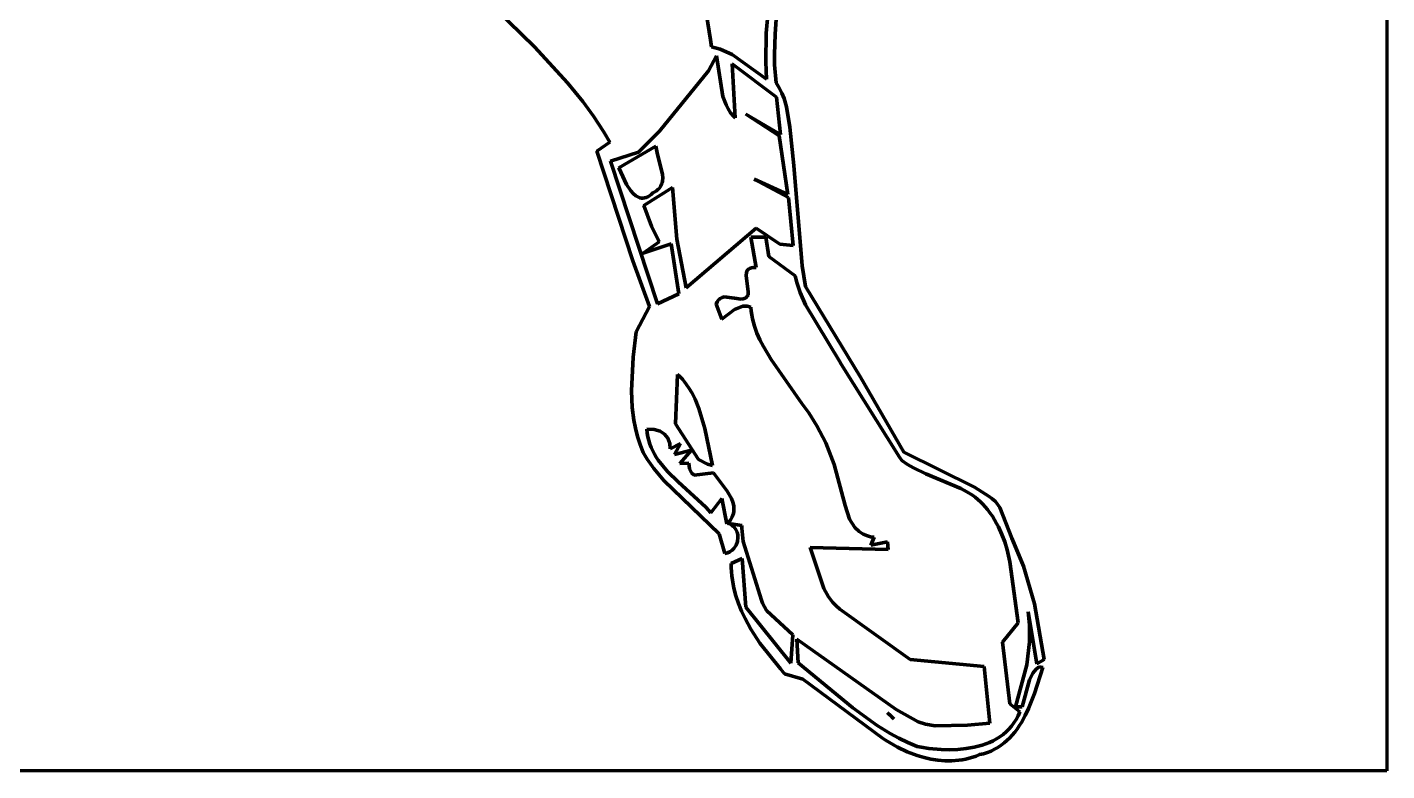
# Model space of a CAD drawing. Header units: millimetres. Extents: x 0 to 7.86, y 0 to 9.25.
# Drawn here: x 5.086 to 7.861, y 0 to 1.518 of the extents above; entities that cross this region are included whole.
import ezdxf

# ---------------------------------------------------------------- set-up
doc = ezdxf.new("R2010")
doc.units = ezdxf.units.MM
doc.layers.add('color#191919ff', color=7, linetype='CONTINUOUS', lineweight=100)
doc.layers.add('color#ffffffff', color=7, linetype='CONTINUOUS', lineweight=100)

msp = doc.modelspace()

# ---------------------------------------------------------------- linework, layer by layer
at = {"layer": 'color#191919ff'}
for p, q in [((6.5942, 1.506), (6.6176, 1.7518)), ((6.1216, 1.4777), (6.0418, 1.5557)), ((6.4691, 1.5643), (6.481, 1.4923)), ((6.6166, 1.566), (6.6129, 1.5036)), ((6.5935, 1.4473), (6.5942, 1.506)), ((6.6129, 1.5036), (6.6117, 1.462)), ((6.1889, 1.4047), (6.1216, 1.4777)), ((6.481, 1.4923), (6.483, 1.4778)), ((6.483, 1.4778), (6.5007, 1.4732)), ((6.5007, 1.4732), (6.5253, 1.4622)), ((6.4929, 1.4594), (6.4768, 1.429)), ((6.5061, 1.3764), (6.4929, 1.4594)), ((6.6157, 1.3753), (6.5249, 1.4433)), ((6.5249, 1.4433), (6.5311, 1.3327)), ((6.5253, 1.4622), (6.595, 1.412)), ((6.595, 1.412), (6.5935, 1.4473)), ((6.6117, 1.462), (6.6115, 1.4411)), ((6.4768, 1.429), (6.3766, 1.3057)), ((6.6115, 1.4411), (6.6147, 1.4047)), ((6.2201, 1.3661), (6.1889, 1.4047)), ((6.6147, 1.4047), (6.6212, 1.3942)), ((6.6212, 1.3942), (6.6266, 1.3834)), ((6.2419, 1.3361), (6.2201, 1.3661)), ((6.5125, 1.3593), (6.5061, 1.3764)), ((6.6235, 1.2991), (6.6157, 1.3753)), ((6.6266, 1.3834), (6.631, 1.3723)), ((6.631, 1.3723), (6.6361, 1.3552)), ((6.2623, 1.3049), (6.2419, 1.3361)), ((6.5167, 1.3512), (6.5125, 1.3593)), ((6.5217, 1.3434), (6.5167, 1.3512)), ((6.5277, 1.3362), (6.5217, 1.3434)), ((6.5311, 1.3327), (6.5277, 1.3362)), ((6.6211, 1.2963), (6.553, 1.3406)), ((6.553, 1.3406), (6.6235, 1.2991)), ((6.6361, 1.3552), (6.6429, 1.3138)), ((6.275, 1.2835), (6.2623, 1.3049)), ((6.3766, 1.3057), (6.3337, 1.263)), ((6.6429, 1.3138), (6.6506, 1.2357)), ((6.2486, 1.2652), (6.275, 1.2835)), ((6.6388, 1.1763), (6.6211, 1.2963)), ((6.3221, 1.0414), (6.2486, 1.2652)), ((6.3337, 1.263), (6.2767, 1.2448)), ((6.294, 1.231), (6.3693, 1.2751)), ((6.3693, 1.2751), (6.3719, 1.2617)), ((6.3719, 1.2617), (6.3829, 1.2176)), ((6.2767, 1.2448), (6.3729, 0.9536)), ((6.2976, 1.2218), (6.294, 1.231)), ((6.3093, 1.1969), (6.2976, 1.2218)), ((6.6506, 1.2357), (6.668, 1.031)), ((6.318, 1.1838), (6.3093, 1.1969)), ((6.3795, 1.1945), (6.3778, 1.1916)), ((6.3809, 1.1975), (6.3795, 1.1945)), ((6.3819, 1.2006), (6.3809, 1.1975)), ((6.3826, 1.2038), (6.3819, 1.2006)), ((6.3832, 1.2105), (6.3826, 1.2038)), ((6.3829, 1.2176), (6.3832, 1.2105)), ((6.6401, 1.1702), (6.5702, 1.2081)), ((6.5702, 1.2081), (6.6388, 1.1763)), ((6.3228, 1.1783), (6.318, 1.1838)), ((6.3281, 1.1739), (6.3228, 1.1783)), ((6.3308, 1.1721), (6.3281, 1.1739)), ((6.3337, 1.1708), (6.3308, 1.1721)), ((6.3366, 1.1698), (6.3337, 1.1708)), ((6.3396, 1.1692), (6.3366, 1.1698)), ((6.3428, 1.1691), (6.3396, 1.1692)), ((6.346, 1.1695), (6.3428, 1.1691)), ((6.3446, 1.1538), (6.403, 1.1911)), ((6.3493, 1.1704), (6.346, 1.1695)), ((6.3526, 1.1718), (6.3493, 1.1704)), ((6.3561, 1.1738), (6.3526, 1.1718)), ((6.3597, 1.1764), (6.3561, 1.1738)), ((6.3633, 1.1797), (6.3597, 1.1764)), ((6.3671, 1.1817), (6.3633, 1.1797)), ((6.3704, 1.184), (6.3671, 1.1817)), ((6.3733, 1.1864), (6.3704, 1.184)), ((6.3758, 1.1889), (6.3733, 1.1864)), ((6.3778, 1.1916), (6.3758, 1.1889)), ((6.403, 1.1911), (6.4119, 1.0853)), ((6.6492, 1.0724), (6.6401, 1.1702)), ((6.3601, 1.1118), (6.3446, 1.1538)), ((6.376, 1.08), (6.3601, 1.1118)), ((6.4119, 1.0853), (6.4309, 0.9858)), ((6.4309, 0.9858), (6.5739, 1.1076)), ((6.5937, 1.0894), (6.5632, 1.0892)), ((6.5632, 1.0892), (6.5743, 1.0277)), ((6.5739, 1.1076), (6.6224, 1.0754)), ((6.5999, 1.0496), (6.5937, 1.0894)), ((6.3431, 1.0565), (6.376, 1.08)), ((6.4004, 1.076), (6.3431, 1.0565)), ((6.4164, 0.9737), (6.4004, 1.076)), ((6.6224, 1.0754), (6.6492, 1.0724)), ((6.3562, 0.9477), (6.3221, 1.0414)), ((6.5647, 1.0269), (6.5623, 1.0262)), ((6.5675, 1.0274), (6.5647, 1.0269)), ((6.5707, 1.0277), (6.5675, 1.0274)), ((6.5743, 1.0277), (6.5707, 1.0277)), ((6.6538, 1.0105), (6.5999, 1.0496)), ((6.668, 1.031), (6.6749, 0.9888)), ((6.5542, 1.0174), (6.5533, 1.011)), ((6.5533, 1.011), (6.5576, 0.9777)), ((6.5558, 1.0211), (6.5542, 1.0174)), ((6.557, 1.0226), (6.5558, 1.0211)), ((6.5585, 1.024), (6.557, 1.0226)), ((6.5602, 1.0252), (6.5585, 1.024)), ((6.5623, 1.0262), (6.5602, 1.0252)), ((6.6571, 0.9967), (6.6538, 1.0105)), ((6.3729, 0.9536), (6.4164, 0.9737)), ((6.5576, 0.9777), (6.5573, 0.971)), ((6.6636, 0.9767), (6.6571, 0.9967)), ((6.6748, 0.951), (6.6636, 0.9767)), ((6.6749, 0.9888), (6.7872, 0.8039)), ((6.3288, 0.8959), (6.3562, 0.9477)), ((6.4941, 0.9576), (6.4925, 0.9525)), ((6.4925, 0.9525), (6.5037, 0.922)), ((6.497, 0.9612), (6.4941, 0.9576)), ((6.4988, 0.9629), (6.497, 0.9612)), ((6.5006, 0.9644), (6.4988, 0.9629)), ((6.5046, 0.9664), (6.5006, 0.9644)), ((6.5088, 0.9673), (6.5046, 0.9664)), ((6.5299, 0.9647), (6.5088, 0.9673)), ((6.5297, 0.942), (6.5466, 0.9482)), ((6.5435, 0.9628), (6.5299, 0.9647)), ((6.5475, 0.9633), (6.5435, 0.9628)), ((6.5466, 0.9482), (6.5558, 0.9482)), ((6.5512, 0.9647), (6.5475, 0.9633)), ((6.5529, 0.9658), (6.5512, 0.9647)), ((6.5545, 0.9672), (6.5529, 0.9658)), ((6.5559, 0.969), (6.5545, 0.9672)), ((6.5558, 0.9482), (6.5632, 0.9464)), ((6.5573, 0.971), (6.5559, 0.969)), ((6.5632, 0.9464), (6.5639, 0.9384)), ((6.744, 0.8362), (6.6748, 0.951)), ((6.5037, 0.922), (6.5297, 0.942)), ((6.5639, 0.9384), (6.565, 0.9306)), ((6.565, 0.9306), (6.5664, 0.923)), ((6.5664, 0.923), (6.5682, 0.9154)), ((6.3229, 0.8447), (6.3288, 0.8959)), ((6.5682, 0.9154), (6.5703, 0.908)), ((6.5703, 0.908), (6.5754, 0.8936)), ((6.5754, 0.8936), (6.5816, 0.8796)), ((6.5816, 0.8796), (6.5886, 0.866)), ((6.5886, 0.866), (6.6048, 0.8396)), ((6.3196, 0.7758), (6.3229, 0.8447)), ((6.6048, 0.8396), (6.6669, 0.7501)), ((6.7475, 0.8301), (6.744, 0.8362)), ((6.4135, 0.8093), (6.4095, 0.7082)), ((6.4186, 0.8043), (6.4135, 0.8093)), ((6.8664, 0.6401), (6.7475, 0.8301)), ((6.4233, 0.7992), (6.4186, 0.8043)), ((6.4278, 0.7938), (6.4233, 0.7992)), ((6.4359, 0.7827), (6.4278, 0.7938)), ((6.443, 0.7709), (6.4359, 0.7827)), ((6.7872, 0.8039), (6.8756, 0.6504)), ((6.3212, 0.7416), (6.3196, 0.7758)), ((6.4493, 0.7586), (6.443, 0.7709)), ((6.4572, 0.7393), (6.4493, 0.7586)), ((6.6669, 0.7501), (6.6812, 0.7311)), ((6.3245, 0.7161), (6.3212, 0.7416)), ((6.4691, 0.6987), (6.4572, 0.7393)), ((6.6812, 0.7311), (6.6981, 0.7044)), ((6.3278, 0.6993), (6.3245, 0.7161)), ((6.332, 0.6826), (6.3278, 0.6993)), ((6.3506, 0.6975), (6.3515, 0.6894)), ((6.3655, 0.6966), (6.3506, 0.6975)), ((6.3777, 0.6933), (6.3655, 0.6966)), ((6.4095, 0.7082), (6.4565, 0.6353)), ((6.4848, 0.6234), (6.4691, 0.6987)), ((6.6981, 0.7044), (6.7161, 0.6694)), ((6.3372, 0.6662), (6.332, 0.6826)), ((6.3436, 0.6499), (6.3372, 0.6662)), ((6.3515, 0.6894), (6.3528, 0.6816)), ((6.3528, 0.6816), (6.3547, 0.6741)), ((6.3547, 0.6741), (6.357, 0.6669)), ((6.357, 0.6669), (6.3597, 0.6599)), ((6.3871, 0.6873), (6.3777, 0.6933)), ((6.3937, 0.6789), (6.3871, 0.6873)), ((6.3975, 0.6679), (6.3937, 0.6789)), ((6.3986, 0.6572), (6.3975, 0.6679)), ((6.4196, 0.6681), (6.3986, 0.6572)), ((6.4075, 0.6458), (6.4196, 0.6681)), ((6.7161, 0.6694), (6.7335, 0.6255)), ((6.3518, 0.6363), (6.3436, 0.6499)), ((6.3597, 0.6599), (6.3628, 0.6532)), ((6.3628, 0.6532), (6.3662, 0.6467)), ((6.3662, 0.6467), (6.37, 0.6404)), ((6.37, 0.6404), (6.3741, 0.6342)), ((6.4423, 0.6547), (6.4075, 0.6458)), ((6.4183, 0.6271), (6.4423, 0.6547)), ((6.8714, 0.6337), (6.8664, 0.6401)), ((6.8756, 0.6504), (7.0199, 0.5792)), ((6.3653, 0.617), (6.3518, 0.6363)), ((6.3852, 0.5928), (6.3653, 0.617)), ((6.3741, 0.6342), (6.3832, 0.6225)), ((6.3832, 0.6225), (6.3931, 0.6113)), ((6.3931, 0.6113), (6.415, 0.5901)), ((6.4367, 0.6283), (6.4183, 0.6271)), ((6.4378, 0.6165), (6.4367, 0.6283)), ((6.4423, 0.6084), (6.4378, 0.6165)), ((6.4565, 0.6353), (6.4747, 0.6263)), ((6.4747, 0.6263), (6.4848, 0.6234)), ((6.7335, 0.6255), (6.7558, 0.5415)), ((6.8828, 0.6256), (6.8714, 0.6337)), ((6.8948, 0.6185), (6.8828, 0.6256)), ((6.92, 0.6063), (6.8948, 0.6185)), ((6.4986, 0.4835), (6.3852, 0.5928)), ((6.415, 0.5901), (6.4713, 0.5381)), ((6.4477, 0.6034), (6.4423, 0.6084)), ((6.4869, 0.6083), (6.4477, 0.6034)), ((6.5149, 0.5707), (6.4869, 0.6083)), ((6.9914, 0.5763), (6.92, 0.6063)), ((6.4812, 0.5269), (6.5038, 0.5557)), ((6.5038, 0.5557), (6.514, 0.504)), ((6.5233, 0.5558), (6.5149, 0.5707)), ((6.5262, 0.5482), (6.5233, 0.5558)), ((7.0036, 0.5698), (6.9914, 0.5763)), ((7.0153, 0.5624), (7.0036, 0.5698)), ((7.0209, 0.5583), (7.0153, 0.5624)), ((7.0199, 0.5792), (7.0492, 0.5602)), ((7.0264, 0.554), (7.0209, 0.5583)), ((7.0492, 0.5602), (7.0549, 0.556)), ((7.0549, 0.556), (7.0622, 0.5498)), ((6.4713, 0.5381), (6.4812, 0.5269)), ((6.5281, 0.5406), (6.5262, 0.5482)), ((6.5277, 0.5256), (6.5284, 0.5293)), ((6.5285, 0.5368), (6.5281, 0.5406)), ((6.5284, 0.5293), (6.5286, 0.5331)), ((6.5286, 0.5331), (6.5285, 0.5368)), ((6.7558, 0.5415), (6.7646, 0.5134)), ((7.0316, 0.5493), (7.0264, 0.554)), ((7.0366, 0.5444), (7.0316, 0.5493)), ((7.0414, 0.5391), (7.0366, 0.5444)), ((7.046, 0.5334), (7.0414, 0.5391)), ((7.0512, 0.5266), (7.046, 0.5334)), ((7.0622, 0.5498), (7.0716, 0.5373)), ((7.0716, 0.5373), (7.0959, 0.475)), ((6.514, 0.504), (6.5176, 0.5075)), ((6.5176, 0.5075), (6.5206, 0.511)), ((6.5444, 0.5007), (6.5181, 0.505)), ((6.5181, 0.505), (6.5212, 0.5033)), ((6.5206, 0.511), (6.5231, 0.5146)), ((6.5212, 0.5033), (6.5241, 0.5014)), ((6.5231, 0.5146), (6.5251, 0.5182)), ((6.5241, 0.5014), (6.5266, 0.4994)), ((6.5251, 0.5182), (6.5266, 0.5219)), ((6.5266, 0.5219), (6.5277, 0.5256)), ((6.5445, 0.4953), (6.5444, 0.5007)), ((6.7646, 0.5134), (6.7751, 0.497)), ((7.056, 0.5196), (7.0512, 0.5266)), ((7.0605, 0.5124), (7.056, 0.5196)), ((7.0647, 0.5052), (7.0605, 0.5124)), ((7.0686, 0.4978), (7.0647, 0.5052)), ((6.5102, 0.4439), (6.4986, 0.4835)), ((6.5266, 0.4994), (6.5288, 0.4972)), ((6.5288, 0.4972), (6.5324, 0.4924)), ((6.5324, 0.4924), (6.5349, 0.4873)), ((6.5349, 0.4873), (6.5363, 0.4819)), ((6.5368, 0.4765), (6.5358, 0.4683)), ((6.5363, 0.4819), (6.5368, 0.4765)), ((6.5473, 0.4682), (6.5445, 0.4953)), ((6.7751, 0.497), (6.7841, 0.4882)), ((6.7841, 0.4882), (6.7921, 0.483)), ((6.7921, 0.483), (6.801, 0.4794)), ((6.801, 0.4794), (6.8076, 0.4779)), ((6.8076, 0.4779), (6.8146, 0.4773)), ((6.8146, 0.4773), (6.8082, 0.4605)), ((7.0754, 0.4826), (7.0686, 0.4978)), ((7.0812, 0.4671), (7.0754, 0.4826)), ((7.0959, 0.475), (7.1196, 0.4175)), ((6.5156, 0.445), (6.5102, 0.4439)), ((6.5204, 0.4471), (6.5156, 0.445)), ((6.5248, 0.4501), (6.5204, 0.4471)), ((6.5285, 0.4539), (6.5248, 0.4501)), ((6.533, 0.4606), (6.5285, 0.4539)), ((6.5358, 0.4683), (6.533, 0.4606)), ((6.5849, 0.3485), (6.5473, 0.4682)), ((6.8433, 0.4521), (6.6845, 0.456)), ((6.6845, 0.456), (6.7119, 0.3721)), ((6.8082, 0.4605), (6.8419, 0.4672)), ((6.8419, 0.4672), (6.8433, 0.4521)), ((7.0861, 0.4512), (7.0812, 0.4671)), ((7.0919, 0.4268), (7.0861, 0.4512)), ((6.523, 0.4233), (6.5453, 0.4334)), ((6.5232, 0.4147), (6.523, 0.4233)), ((6.5453, 0.4334), (6.5532, 0.3339)), ((7.1084, 0.3018), (7.0919, 0.4268)), ((7.1196, 0.4175), (7.1422, 0.3409)), ((6.5236, 0.4062), (6.5232, 0.4147)), ((6.5244, 0.3977), (6.5236, 0.4062)), ((6.5255, 0.3894), (6.5244, 0.3977)), ((6.5286, 0.373), (6.5255, 0.3894)), ((6.5328, 0.357), (6.5286, 0.373)), ((6.7119, 0.3721), (6.7214, 0.3552)), ((6.5381, 0.3413), (6.5328, 0.357)), ((6.5443, 0.3259), (6.5381, 0.3413)), ((6.5532, 0.3339), (6.6447, 0.2199)), ((6.5871, 0.342), (6.5849, 0.3485)), ((6.5948, 0.3273), (6.5871, 0.342)), ((6.7214, 0.3552), (6.7302, 0.3436)), ((6.7302, 0.3436), (6.737, 0.3365)), ((6.737, 0.3365), (6.7446, 0.3299)), ((7.1422, 0.3409), (7.1617, 0.2272)), ((6.5513, 0.3109), (6.5443, 0.3259)), ((6.5633, 0.289), (6.5513, 0.3109)), ((6.6487, 0.2778), (6.5948, 0.3273)), ((6.7446, 0.3299), (6.8885, 0.2272)), ((7.1465, 0.2184), (7.1291, 0.3247)), ((7.1291, 0.3247), (7.1319, 0.2972)), ((6.5816, 0.2609), (6.5633, 0.289)), ((6.6447, 0.2199), (6.6487, 0.2778)), ((7.0768, 0.2624), (7.1084, 0.3018)), ((7.1319, 0.2972), (7.1319, 0.2632)), ((6.6234, 0.2082), (6.5816, 0.2609)), ((6.8596, 0.1252), (6.657, 0.2684)), ((6.657, 0.2684), (6.6594, 0.2202)), ((7.092, 0.1368), (7.0768, 0.2624)), ((7.1319, 0.2632), (7.1263, 0.2161)), ((6.8885, 0.2272), (7.0394, 0.2127)), ((7.1617, 0.2272), (7.1465, 0.2184)), ((6.6316, 0.1978), (6.6234, 0.2082)), ((6.6691, 0.187), (6.6316, 0.1978)), ((6.6594, 0.2202), (6.7712, 0.1289)), ((7.0394, 0.2127), (7.0506, 0.0972)), ((7.1263, 0.2161), (7.1033, 0.1304)), ((7.132, 0.1858), (7.1387, 0.1996)), ((7.1387, 0.1996), (7.1445, 0.2067)), ((7.159, 0.2109), (7.1421, 0.158)), ((7.1445, 0.2067), (7.1492, 0.2108)), ((7.1492, 0.2108), (7.1519, 0.2126)), ((7.1519, 0.2126), (7.159, 0.2109)), ((6.8317, 0.0669), (6.6691, 0.187)), ((7.1171, 0.1305), (7.132, 0.1858)), ((7.1421, 0.158), (7.1301, 0.1275)), ((6.7712, 0.1289), (6.8212, 0.0928)), ((6.8486, 0.1122), (6.8419, 0.1185)), ((6.8419, 0.1185), (6.8461, 0.1146)), ((6.8461, 0.1146), (6.8486, 0.1122)), ((6.8486, 0.1122), (6.855, 0.1058)), ((6.851, 0.1098), (6.8486, 0.1122)), ((6.9048, 0.0999), (6.8596, 0.1252)), ((7.1121, 0.1207), (7.092, 0.1368)), ((7.1033, 0.1304), (7.1171, 0.1305)), ((7.1045, 0.1049), (7.1085, 0.1125)), ((7.1085, 0.1125), (7.1121, 0.1207)), ((7.123, 0.1127), (7.1152, 0.0986)), ((7.1301, 0.1275), (7.123, 0.1127)), ((6.8212, 0.0928), (6.8474, 0.0765)), ((6.855, 0.1058), (6.851, 0.1098)), ((6.9194, 0.0953), (6.9048, 0.0999)), ((6.9392, 0.0918), (6.9194, 0.0953)), ((7.0051, 0.0929), (6.9392, 0.0918)), ((7.0506, 0.0972), (7.0051, 0.0929)), ((7.0839, 0.0794), (7.0896, 0.0851)), ((7.0896, 0.0851), (7.095, 0.0912)), ((7.095, 0.0912), (7.1, 0.0978)), ((7.1, 0.0978), (7.1045, 0.1049)), ((7.1065, 0.0853), (7.1017, 0.079)), ((7.1109, 0.0918), (7.1065, 0.0853)), ((7.1152, 0.0986), (7.1109, 0.0918)), ((6.8376, 0.0629), (6.8317, 0.0669)), ((6.8626, 0.0482), (6.8376, 0.0629)), ((6.8474, 0.0765), (6.8653, 0.0666)), ((6.8653, 0.0666), (6.8838, 0.0576)), ((6.8838, 0.0576), (6.9028, 0.0494)), ((7.0427, 0.0551), (7.0502, 0.0581)), ((7.0502, 0.0581), (7.0575, 0.0615)), ((7.0575, 0.0615), (7.0646, 0.0653)), ((7.0646, 0.0653), (7.0713, 0.0696)), ((7.0713, 0.0696), (7.0778, 0.0743)), ((7.0801, 0.0568), (7.0739, 0.0521)), ((7.0778, 0.0743), (7.0839, 0.0794)), ((7.0859, 0.0618), (7.0801, 0.0568)), ((7.0915, 0.0672), (7.0859, 0.0618)), ((7.0967, 0.073), (7.0915, 0.0672)), ((7.1017, 0.079), (7.0967, 0.073)), ((6.8823, 0.0388), (6.8626, 0.0482)), ((6.9027, 0.0311), (6.8823, 0.0388)), ((6.9166, 0.027), (6.9027, 0.0311)), ((6.9028, 0.0494), (6.9105, 0.048)), ((6.9105, 0.048), (6.9264, 0.0457)), ((6.9264, 0.0457), (6.9513, 0.0435)), ((6.9513, 0.0435), (6.9683, 0.0431)), ((6.9683, 0.0431), (6.9854, 0.0437)), ((6.9854, 0.0437), (7.0023, 0.0453)), ((7.0023, 0.0453), (7.0106, 0.0466)), ((7.0159, 0.0278), (7.0088, 0.0257)), ((7.0106, 0.0466), (7.0189, 0.0482)), ((7.0228, 0.0302), (7.0159, 0.0278)), ((7.0189, 0.0482), (7.027, 0.0501)), ((7.0298, 0.033), (7.0228, 0.0302)), ((7.027, 0.0501), (7.0349, 0.0524)), ((7.038, 0.035), (7.0298, 0.033)), ((7.0349, 0.0524), (7.0427, 0.0551)), ((7.0459, 0.0375), (7.038, 0.035)), ((7.0535, 0.0404), (7.0459, 0.0375)), ((7.0606, 0.0439), (7.0535, 0.0404)), ((7.0674, 0.0478), (7.0606, 0.0439)), ((7.0739, 0.0521), (7.0674, 0.0478)), ((6.9306, 0.0238), (6.9166, 0.027)), ((6.9448, 0.0216), (6.9306, 0.0238)), ((6.959, 0.0204), (6.9448, 0.0216)), ((6.9733, 0.0204), (6.959, 0.0204)), ((6.9876, 0.0216), (6.9733, 0.0204)), ((6.9947, 0.0226), (6.9876, 0.0216)), ((7.0018, 0.024), (6.9947, 0.0226)), ((7.0088, 0.0257), (7.0018, 0.024))]:
    msp.add_line(p, q, dxfattribs=at)
at = {"layer": 'color#ffffffff'}
for p, q in [((7.8611, 9.25), (7.8611, 0)), ((6.6176, 1.7518), (6.5942, 1.506)), ((6.0418, 1.5557), (6.1216, 1.4777)), ((6.481, 1.4923), (6.4691, 1.5643)), ((6.6129, 1.5036), (6.6166, 1.566)), ((6.5942, 1.506), (6.5935, 1.4473)), ((6.6117, 1.462), (6.6129, 1.5036)), ((6.1216, 1.4777), (6.1889, 1.4047)), ((6.483, 1.4778), (6.481, 1.4923)), ((6.5007, 1.4732), (6.483, 1.4778)), ((6.5253, 1.4622), (6.5007, 1.4732)), ((6.4768, 1.429), (6.4929, 1.4594)), ((6.4929, 1.4594), (6.5061, 1.3764)), ((6.5311, 1.3327), (6.5249, 1.4433)), ((6.5249, 1.4433), (6.6157, 1.3753)), ((6.595, 1.412), (6.5253, 1.4622)), ((6.5935, 1.4473), (6.595, 1.412)), ((6.6115, 1.4411), (6.6117, 1.462)), ((6.3766, 1.3057), (6.4768, 1.429)), ((6.6147, 1.4047), (6.6115, 1.4411)), ((6.1889, 1.4047), (6.2201, 1.3661)), ((6.6212, 1.3942), (6.6147, 1.4047)), ((6.6266, 1.3834), (6.6212, 1.3942)), ((6.2201, 1.3661), (6.2419, 1.3361)), ((6.5061, 1.3764), (6.5125, 1.3593)), ((6.6157, 1.3753), (6.6235, 1.2991)), ((6.631, 1.3723), (6.6266, 1.3834)), ((6.6361, 1.3552), (6.631, 1.3723)), ((6.2419, 1.3361), (6.2623, 1.3049)), ((6.5125, 1.3593), (6.5167, 1.3512)), ((6.5167, 1.3512), (6.5217, 1.3434)), ((6.5217, 1.3434), (6.5277, 1.3362)), ((6.5277, 1.3362), (6.5311, 1.3327)), ((6.6235, 1.2991), (6.553, 1.3406)), ((6.553, 1.3406), (6.6211, 1.2963)), ((6.6429, 1.3138), (6.6361, 1.3552)), ((6.2623, 1.3049), (6.275, 1.2835)), ((6.3337, 1.263), (6.3766, 1.3057)), ((6.6506, 1.2357), (6.6429, 1.3138)), ((6.275, 1.2835), (6.2486, 1.2652)), ((6.6211, 1.2963), (6.6388, 1.1763)), ((6.2486, 1.2652), (6.3221, 1.0414)), ((6.2767, 1.2448), (6.3337, 1.263)), ((6.3693, 1.2751), (6.294, 1.231)), ((6.3719, 1.2617), (6.3693, 1.2751)), ((6.3829, 1.2176), (6.3719, 1.2617)), ((6.3729, 0.9536), (6.2767, 1.2448)), ((6.294, 1.231), (6.2976, 1.2218)), ((6.2976, 1.2218), (6.3093, 1.1969)), ((6.668, 1.031), (6.6506, 1.2357)), ((6.3093, 1.1969), (6.318, 1.1838)), ((6.3778, 1.1916), (6.3795, 1.1945)), ((6.3795, 1.1945), (6.3809, 1.1975)), ((6.3809, 1.1975), (6.3819, 1.2006)), ((6.3819, 1.2006), (6.3826, 1.2038)), ((6.3826, 1.2038), (6.3832, 1.2105)), ((6.3832, 1.2105), (6.3829, 1.2176)), ((6.6388, 1.1763), (6.5702, 1.2081)), ((6.5702, 1.2081), (6.6401, 1.1702)), ((6.318, 1.1838), (6.3228, 1.1783)), ((6.3228, 1.1783), (6.3281, 1.1739)), ((6.3281, 1.1739), (6.3308, 1.1721)), ((6.3308, 1.1721), (6.3337, 1.1708)), ((6.3337, 1.1708), (6.3366, 1.1698)), ((6.3366, 1.1698), (6.3396, 1.1692)), ((6.3396, 1.1692), (6.3428, 1.1691)), ((6.3428, 1.1691), (6.346, 1.1695)), ((6.403, 1.1911), (6.3446, 1.1538)), ((6.346, 1.1695), (6.3493, 1.1704)), ((6.3493, 1.1704), (6.3526, 1.1718)), ((6.3526, 1.1718), (6.3561, 1.1738)), ((6.3561, 1.1738), (6.3597, 1.1764)), ((6.3597, 1.1764), (6.3633, 1.1797)), ((6.3633, 1.1797), (6.3671, 1.1817)), ((6.3671, 1.1817), (6.3704, 1.184)), ((6.3704, 1.184), (6.3733, 1.1864)), ((6.3733, 1.1864), (6.3758, 1.1889)), ((6.3758, 1.1889), (6.3778, 1.1916)), ((6.4119, 1.0853), (6.403, 1.1911)), ((6.6401, 1.1702), (6.6492, 1.0724)), ((6.3446, 1.1538), (6.3601, 1.1118)), ((6.3601, 1.1118), (6.376, 1.08)), ((6.4309, 0.9858), (6.4119, 1.0853)), ((6.5739, 1.1076), (6.4309, 0.9858)), ((6.5632, 1.0892), (6.5937, 1.0894)), ((6.5743, 1.0277), (6.5632, 1.0892)), ((6.6224, 1.0754), (6.5739, 1.1076)), ((6.5937, 1.0894), (6.5999, 1.0496)), ((6.376, 1.08), (6.3431, 1.0565)), ((6.3431, 1.0565), (6.4004, 1.076)), ((6.4004, 1.076), (6.4164, 0.9737)), ((6.6492, 1.0724), (6.6224, 1.0754)), ((6.3221, 1.0414), (6.3562, 0.9477)), ((6.5623, 1.0262), (6.5647, 1.0269)), ((6.5647, 1.0269), (6.5675, 1.0274)), ((6.5675, 1.0274), (6.5707, 1.0277)), ((6.5707, 1.0277), (6.5743, 1.0277)), ((6.5999, 1.0496), (6.6538, 1.0105)), ((6.6749, 0.9888), (6.668, 1.031)), ((6.5533, 1.011), (6.5542, 1.0174)), ((6.5576, 0.9777), (6.5533, 1.011)), ((6.5542, 1.0174), (6.5558, 1.0211)), ((6.5558, 1.0211), (6.557, 1.0226)), ((6.557, 1.0226), (6.5585, 1.024)), ((6.5585, 1.024), (6.5602, 1.0252)), ((6.5602, 1.0252), (6.5623, 1.0262)), ((6.6538, 1.0105), (6.6571, 0.9967)), ((6.4164, 0.9737), (6.3729, 0.9536)), ((6.5573, 0.971), (6.5576, 0.9777)), ((6.6571, 0.9967), (6.6636, 0.9767)), ((6.6636, 0.9767), (6.6748, 0.951)), ((6.7872, 0.8039), (6.6749, 0.9888)), ((6.3562, 0.9477), (6.3288, 0.8959)), ((6.4925, 0.9525), (6.4941, 0.9576)), ((6.5037, 0.922), (6.4925, 0.9525)), ((6.4941, 0.9576), (6.497, 0.9612)), ((6.497, 0.9612), (6.4988, 0.9629)), ((6.4988, 0.9629), (6.5006, 0.9644)), ((6.5006, 0.9644), (6.5046, 0.9664)), ((6.5046, 0.9664), (6.5088, 0.9673)), ((6.5088, 0.9673), (6.5299, 0.9647)), ((6.5466, 0.9482), (6.5297, 0.942)), ((6.5299, 0.9647), (6.5435, 0.9628)), ((6.5435, 0.9628), (6.5475, 0.9633)), ((6.5558, 0.9482), (6.5466, 0.9482)), ((6.5475, 0.9633), (6.5512, 0.9647)), ((6.5512, 0.9647), (6.5529, 0.9658)), ((6.5529, 0.9658), (6.5545, 0.9672)), ((6.5545, 0.9672), (6.5559, 0.969)), ((6.5632, 0.9464), (6.5558, 0.9482)), ((6.5559, 0.969), (6.5573, 0.971)), ((6.5639, 0.9384), (6.5632, 0.9464)), ((6.6748, 0.951), (6.744, 0.8362)), ((6.5297, 0.942), (6.5037, 0.922)), ((6.565, 0.9306), (6.5639, 0.9384)), ((6.5664, 0.923), (6.565, 0.9306)), ((6.5682, 0.9154), (6.5664, 0.923)), ((6.3288, 0.8959), (6.3229, 0.8447)), ((6.5703, 0.908), (6.5682, 0.9154)), ((6.5754, 0.8936), (6.5703, 0.908)), ((6.5816, 0.8796), (6.5754, 0.8936)), ((6.5886, 0.866), (6.5816, 0.8796)), ((6.6048, 0.8396), (6.5886, 0.866)), ((6.3229, 0.8447), (6.3196, 0.7758)), ((6.6669, 0.7501), (6.6048, 0.8396)), ((6.744, 0.8362), (6.7475, 0.8301)), ((6.4095, 0.7082), (6.4135, 0.8093)), ((6.4135, 0.8093), (6.4186, 0.8043)), ((6.7475, 0.8301), (6.8664, 0.6401)), ((6.4186, 0.8043), (6.4233, 0.7992)), ((6.4233, 0.7992), (6.4278, 0.7938)), ((6.4278, 0.7938), (6.4359, 0.7827)), ((6.4359, 0.7827), (6.443, 0.7709)), ((6.8756, 0.6504), (6.7872, 0.8039)), ((6.3196, 0.7758), (6.3212, 0.7416)), ((6.443, 0.7709), (6.4493, 0.7586)), ((6.4493, 0.7586), (6.4572, 0.7393)), ((6.6812, 0.7311), (6.6669, 0.7501)), ((6.3212, 0.7416), (6.3245, 0.7161)), ((6.4572, 0.7393), (6.4691, 0.6987)), ((6.6981, 0.7044), (6.6812, 0.7311)), ((6.3245, 0.7161), (6.3278, 0.6993)), ((6.3278, 0.6993), (6.332, 0.6826)), ((6.3506, 0.6975), (6.3655, 0.6966)), ((6.3515, 0.6894), (6.3506, 0.6975)), ((6.3655, 0.6966), (6.3777, 0.6933)), ((6.4565, 0.6353), (6.4095, 0.7082)), ((6.4691, 0.6987), (6.4848, 0.6234)), ((6.7161, 0.6694), (6.6981, 0.7044)), ((6.332, 0.6826), (6.3372, 0.6662)), ((6.3372, 0.6662), (6.3436, 0.6499)), ((6.3528, 0.6816), (6.3515, 0.6894)), ((6.3547, 0.6741), (6.3528, 0.6816)), ((6.357, 0.6669), (6.3547, 0.6741)), ((6.3597, 0.6599), (6.357, 0.6669)), ((6.3777, 0.6933), (6.3871, 0.6873)), ((6.3871, 0.6873), (6.3937, 0.6789)), ((6.3937, 0.6789), (6.3975, 0.6679)), ((6.3975, 0.6679), (6.3986, 0.6572)), ((6.3986, 0.6572), (6.4196, 0.6681)), ((6.4196, 0.6681), (6.4075, 0.6458)), ((6.7335, 0.6255), (6.7161, 0.6694)), ((6.3436, 0.6499), (6.3518, 0.6363)), ((6.3628, 0.6532), (6.3597, 0.6599)), ((6.3662, 0.6467), (6.3628, 0.6532)), ((6.37, 0.6404), (6.3662, 0.6467)), ((6.3741, 0.6342), (6.37, 0.6404)), ((6.4075, 0.6458), (6.4423, 0.6547)), ((6.4423, 0.6547), (6.4183, 0.6271)), ((6.8664, 0.6401), (6.8714, 0.6337)), ((7.0199, 0.5792), (6.8756, 0.6504)), ((6.3518, 0.6363), (6.3653, 0.617)), ((6.3653, 0.617), (6.3852, 0.5928)), ((6.3832, 0.6225), (6.3741, 0.6342)), ((6.3931, 0.6113), (6.3832, 0.6225)), ((6.415, 0.5901), (6.3931, 0.6113)), ((6.4183, 0.6271), (6.4367, 0.6283)), ((6.4367, 0.6283), (6.4378, 0.6165)), ((6.4378, 0.6165), (6.4423, 0.6084)), ((6.4747, 0.6263), (6.4565, 0.6353)), ((6.4848, 0.6234), (6.4747, 0.6263)), ((6.7558, 0.5415), (6.7335, 0.6255)), ((6.8714, 0.6337), (6.8828, 0.6256)), ((6.8828, 0.6256), (6.8948, 0.6185)), ((6.8948, 0.6185), (6.92, 0.6063)), ((6.3852, 0.5928), (6.4986, 0.4835)), ((6.4713, 0.5381), (6.415, 0.5901)), ((6.4423, 0.6084), (6.4477, 0.6034)), ((6.4477, 0.6034), (6.4869, 0.6083)), ((6.4869, 0.6083), (6.5149, 0.5707)), ((6.92, 0.6063), (6.9914, 0.5763)), ((6.5038, 0.5557), (6.4812, 0.5269)), ((6.514, 0.504), (6.5038, 0.5557)), ((6.5149, 0.5707), (6.5233, 0.5558)), ((6.5233, 0.5558), (6.5262, 0.5482)), ((6.9914, 0.5763), (7.0036, 0.5698)), ((7.0036, 0.5698), (7.0153, 0.5624)), ((7.0153, 0.5624), (7.0209, 0.5583)), ((7.0492, 0.5602), (7.0199, 0.5792)), ((7.0209, 0.5583), (7.0264, 0.554)), ((7.0549, 0.556), (7.0492, 0.5602)), ((7.0622, 0.5498), (7.0549, 0.556)), ((6.4812, 0.5269), (6.4713, 0.5381)), ((6.5262, 0.5482), (6.5281, 0.5406)), ((6.5284, 0.5293), (6.5277, 0.5256)), ((6.5281, 0.5406), (6.5285, 0.5368)), ((6.5286, 0.5331), (6.5284, 0.5293)), ((6.5285, 0.5368), (6.5286, 0.5331)), ((6.7646, 0.5134), (6.7558, 0.5415)), ((7.0264, 0.554), (7.0316, 0.5493)), ((7.0316, 0.5493), (7.0366, 0.5444)), ((7.0366, 0.5444), (7.0414, 0.5391)), ((7.0414, 0.5391), (7.046, 0.5334)), ((7.046, 0.5334), (7.0512, 0.5266)), ((7.0716, 0.5373), (7.0622, 0.5498)), ((7.0959, 0.475), (7.0716, 0.5373)), ((6.5176, 0.5075), (6.514, 0.504)), ((6.5206, 0.511), (6.5176, 0.5075)), ((6.5212, 0.5033), (6.5181, 0.505)), ((6.5181, 0.505), (6.5444, 0.5007)), ((6.5231, 0.5146), (6.5206, 0.511)), ((6.5241, 0.5014), (6.5212, 0.5033)), ((6.5251, 0.5182), (6.5231, 0.5146)), ((6.5266, 0.4994), (6.5241, 0.5014)), ((6.5266, 0.5219), (6.5251, 0.5182)), ((6.5277, 0.5256), (6.5266, 0.5219)), ((6.5444, 0.5007), (6.5445, 0.4953)), ((6.7751, 0.497), (6.7646, 0.5134)), ((7.0512, 0.5266), (7.056, 0.5196)), ((7.056, 0.5196), (7.0605, 0.5124)), ((7.0605, 0.5124), (7.0647, 0.5052)), ((7.0647, 0.5052), (7.0686, 0.4978)), ((6.4986, 0.4835), (6.5102, 0.4439)), ((6.5288, 0.4972), (6.5266, 0.4994)), ((6.5324, 0.4924), (6.5288, 0.4972)), ((6.5349, 0.4873), (6.5324, 0.4924)), ((6.5363, 0.4819), (6.5349, 0.4873)), ((6.5358, 0.4683), (6.5368, 0.4765)), ((6.5368, 0.4765), (6.5363, 0.4819)), ((6.5445, 0.4953), (6.5473, 0.4682)), ((6.7841, 0.4882), (6.7751, 0.497)), ((6.7921, 0.483), (6.7841, 0.4882)), ((6.801, 0.4794), (6.7921, 0.483)), ((6.8076, 0.4779), (6.801, 0.4794)), ((6.8146, 0.4773), (6.8076, 0.4779)), ((6.8082, 0.4605), (6.8146, 0.4773)), ((7.0686, 0.4978), (7.0754, 0.4826)), ((7.0754, 0.4826), (7.0812, 0.4671)), ((7.1196, 0.4175), (7.0959, 0.475)), ((6.5102, 0.4439), (6.5156, 0.445)), ((6.5156, 0.445), (6.5204, 0.4471)), ((6.5204, 0.4471), (6.5248, 0.4501)), ((6.5248, 0.4501), (6.5285, 0.4539)), ((6.5285, 0.4539), (6.533, 0.4606)), ((6.533, 0.4606), (6.5358, 0.4683)), ((6.5473, 0.4682), (6.5849, 0.3485)), ((6.7119, 0.3721), (6.6845, 0.456)), ((6.6845, 0.456), (6.8433, 0.4521)), ((6.8419, 0.4672), (6.8082, 0.4605)), ((6.8433, 0.4521), (6.8419, 0.4672)), ((7.0812, 0.4671), (7.0861, 0.4512)), ((7.0861, 0.4512), (7.0919, 0.4268)), ((6.5453, 0.4334), (6.523, 0.4233)), ((6.523, 0.4233), (6.5232, 0.4147)), ((6.5532, 0.3339), (6.5453, 0.4334)), ((7.0919, 0.4268), (7.1084, 0.3018)), ((7.1422, 0.3409), (7.1196, 0.4175)), ((6.5232, 0.4147), (6.5236, 0.4062)), ((6.5236, 0.4062), (6.5244, 0.3977)), ((6.5244, 0.3977), (6.5255, 0.3894)), ((6.5255, 0.3894), (6.5286, 0.373)), ((6.5286, 0.373), (6.5328, 0.357)), ((6.7214, 0.3552), (6.7119, 0.3721)), ((6.5328, 0.357), (6.5381, 0.3413)), ((6.5381, 0.3413), (6.5443, 0.3259)), ((6.6447, 0.2199), (6.5532, 0.3339)), ((6.5849, 0.3485), (6.5871, 0.342)), ((6.5871, 0.342), (6.5948, 0.3273)), ((6.7302, 0.3436), (6.7214, 0.3552)), ((6.737, 0.3365), (6.7302, 0.3436)), ((6.7446, 0.3299), (6.737, 0.3365)), ((7.1617, 0.2272), (7.1422, 0.3409)), ((6.5443, 0.3259), (6.5513, 0.3109)), ((6.5513, 0.3109), (6.5633, 0.289)), ((6.5948, 0.3273), (6.6487, 0.2778)), ((6.8885, 0.2272), (6.7446, 0.3299)), ((7.1319, 0.2972), (7.1291, 0.3247)), ((7.1291, 0.3247), (7.1465, 0.2184)), ((6.5633, 0.289), (6.5816, 0.2609)), ((6.6487, 0.2778), (6.6447, 0.2199)), ((7.1084, 0.3018), (7.0768, 0.2624)), ((7.1319, 0.2632), (7.1319, 0.2972)), ((6.5816, 0.2609), (6.6234, 0.2082)), ((6.6594, 0.2202), (6.657, 0.2684)), ((6.657, 0.2684), (6.8596, 0.1252)), ((7.0768, 0.2624), (7.092, 0.1368)), ((7.1263, 0.2161), (7.1319, 0.2632)), ((7.0394, 0.2127), (6.8885, 0.2272)), ((7.1465, 0.2184), (7.1617, 0.2272)), ((6.6234, 0.2082), (6.6316, 0.1978)), ((6.6316, 0.1978), (6.6691, 0.187)), ((6.7712, 0.1289), (6.6594, 0.2202)), ((7.0506, 0.0972), (7.0394, 0.2127)), ((7.1033, 0.1304), (7.1263, 0.2161)), ((7.1387, 0.1996), (7.132, 0.1858)), ((7.1445, 0.2067), (7.1387, 0.1996)), ((7.1421, 0.158), (7.159, 0.2109)), ((7.1492, 0.2108), (7.1445, 0.2067)), ((7.1519, 0.2126), (7.1492, 0.2108)), ((7.159, 0.2109), (7.1519, 0.2126)), ((6.6691, 0.187), (6.8317, 0.0669)), ((7.132, 0.1858), (7.1171, 0.1305)), ((7.1301, 0.1275), (7.1421, 0.158)), ((6.8212, 0.0928), (6.7712, 0.1289)), ((6.8461, 0.1146), (6.8419, 0.1185)), ((6.8419, 0.1185), (6.8486, 0.1122)), ((6.8486, 0.1122), (6.8461, 0.1146)), ((6.8486, 0.1122), (6.851, 0.1098)), ((6.855, 0.1058), (6.8486, 0.1122)), ((6.8596, 0.1252), (6.9048, 0.0999)), ((7.092, 0.1368), (7.1121, 0.1207)), ((7.1171, 0.1305), (7.1033, 0.1304)), ((7.1085, 0.1125), (7.1045, 0.1049)), ((7.1121, 0.1207), (7.1085, 0.1125)), ((7.1152, 0.0986), (7.123, 0.1127)), ((7.123, 0.1127), (7.1301, 0.1275)), ((6.8474, 0.0765), (6.8212, 0.0928)), ((6.851, 0.1098), (6.855, 0.1058)), ((6.9048, 0.0999), (6.9194, 0.0953)), ((6.9194, 0.0953), (6.9392, 0.0918)), ((6.9392, 0.0918), (7.0051, 0.0929)), ((7.0051, 0.0929), (7.0506, 0.0972)), ((7.0896, 0.0851), (7.0839, 0.0794)), ((7.095, 0.0912), (7.0896, 0.0851)), ((7.1, 0.0978), (7.095, 0.0912)), ((7.1045, 0.1049), (7.1, 0.0978)), ((7.1017, 0.079), (7.1065, 0.0853)), ((7.1065, 0.0853), (7.1109, 0.0918)), ((7.1109, 0.0918), (7.1152, 0.0986)), ((6.8317, 0.0669), (6.8376, 0.0629)), ((6.8376, 0.0629), (6.8626, 0.0482)), ((6.8653, 0.0666), (6.8474, 0.0765)), ((6.8838, 0.0576), (6.8653, 0.0666)), ((6.9028, 0.0494), (6.8838, 0.0576)), ((7.0502, 0.0581), (7.0427, 0.0551)), ((7.0575, 0.0615), (7.0502, 0.0581)), ((7.0646, 0.0653), (7.0575, 0.0615)), ((7.0713, 0.0696), (7.0646, 0.0653)), ((7.0778, 0.0743), (7.0713, 0.0696)), ((7.0739, 0.0521), (7.0801, 0.0568)), ((7.0839, 0.0794), (7.0778, 0.0743)), ((7.0801, 0.0568), (7.0859, 0.0618)), ((7.0859, 0.0618), (7.0915, 0.0672)), ((7.0915, 0.0672), (7.0967, 0.073)), ((7.0967, 0.073), (7.1017, 0.079)), ((6.8626, 0.0482), (6.8823, 0.0388)), ((6.8823, 0.0388), (6.9027, 0.0311)), ((6.9027, 0.0311), (6.9166, 0.027)), ((6.9105, 0.048), (6.9028, 0.0494)), ((6.9264, 0.0457), (6.9105, 0.048)), ((6.9513, 0.0435), (6.9264, 0.0457)), ((6.9683, 0.0431), (6.9513, 0.0435)), ((6.9854, 0.0437), (6.9683, 0.0431)), ((7.0023, 0.0453), (6.9854, 0.0437)), ((7.0106, 0.0466), (7.0023, 0.0453)), ((7.0088, 0.0257), (7.0159, 0.0278)), ((7.0189, 0.0482), (7.0106, 0.0466)), ((7.0159, 0.0278), (7.0228, 0.0302)), ((7.027, 0.0501), (7.0189, 0.0482)), ((7.0228, 0.0302), (7.0298, 0.033)), ((7.0349, 0.0524), (7.027, 0.0501)), ((7.0298, 0.033), (7.038, 0.035)), ((7.0427, 0.0551), (7.0349, 0.0524)), ((7.038, 0.035), (7.0459, 0.0375)), ((7.0459, 0.0375), (7.0535, 0.0404)), ((7.0535, 0.0404), (7.0606, 0.0439)), ((7.0606, 0.0439), (7.0674, 0.0478)), ((7.0674, 0.0478), (7.0739, 0.0521)), ((7.8611, 0), (0, 0)), ((6.9166, 0.027), (6.9306, 0.0238)), ((6.9306, 0.0238), (6.9448, 0.0216)), ((6.9448, 0.0216), (6.959, 0.0204)), ((6.959, 0.0204), (6.9733, 0.0204)), ((6.9733, 0.0204), (6.9876, 0.0216)), ((6.9876, 0.0216), (6.9947, 0.0226)), ((6.9947, 0.0226), (7.0018, 0.024)), ((7.0018, 0.024), (7.0088, 0.0257))]:
    msp.add_line(p, q, dxfattribs=at)

doc.saveas('drawing.dxf')
